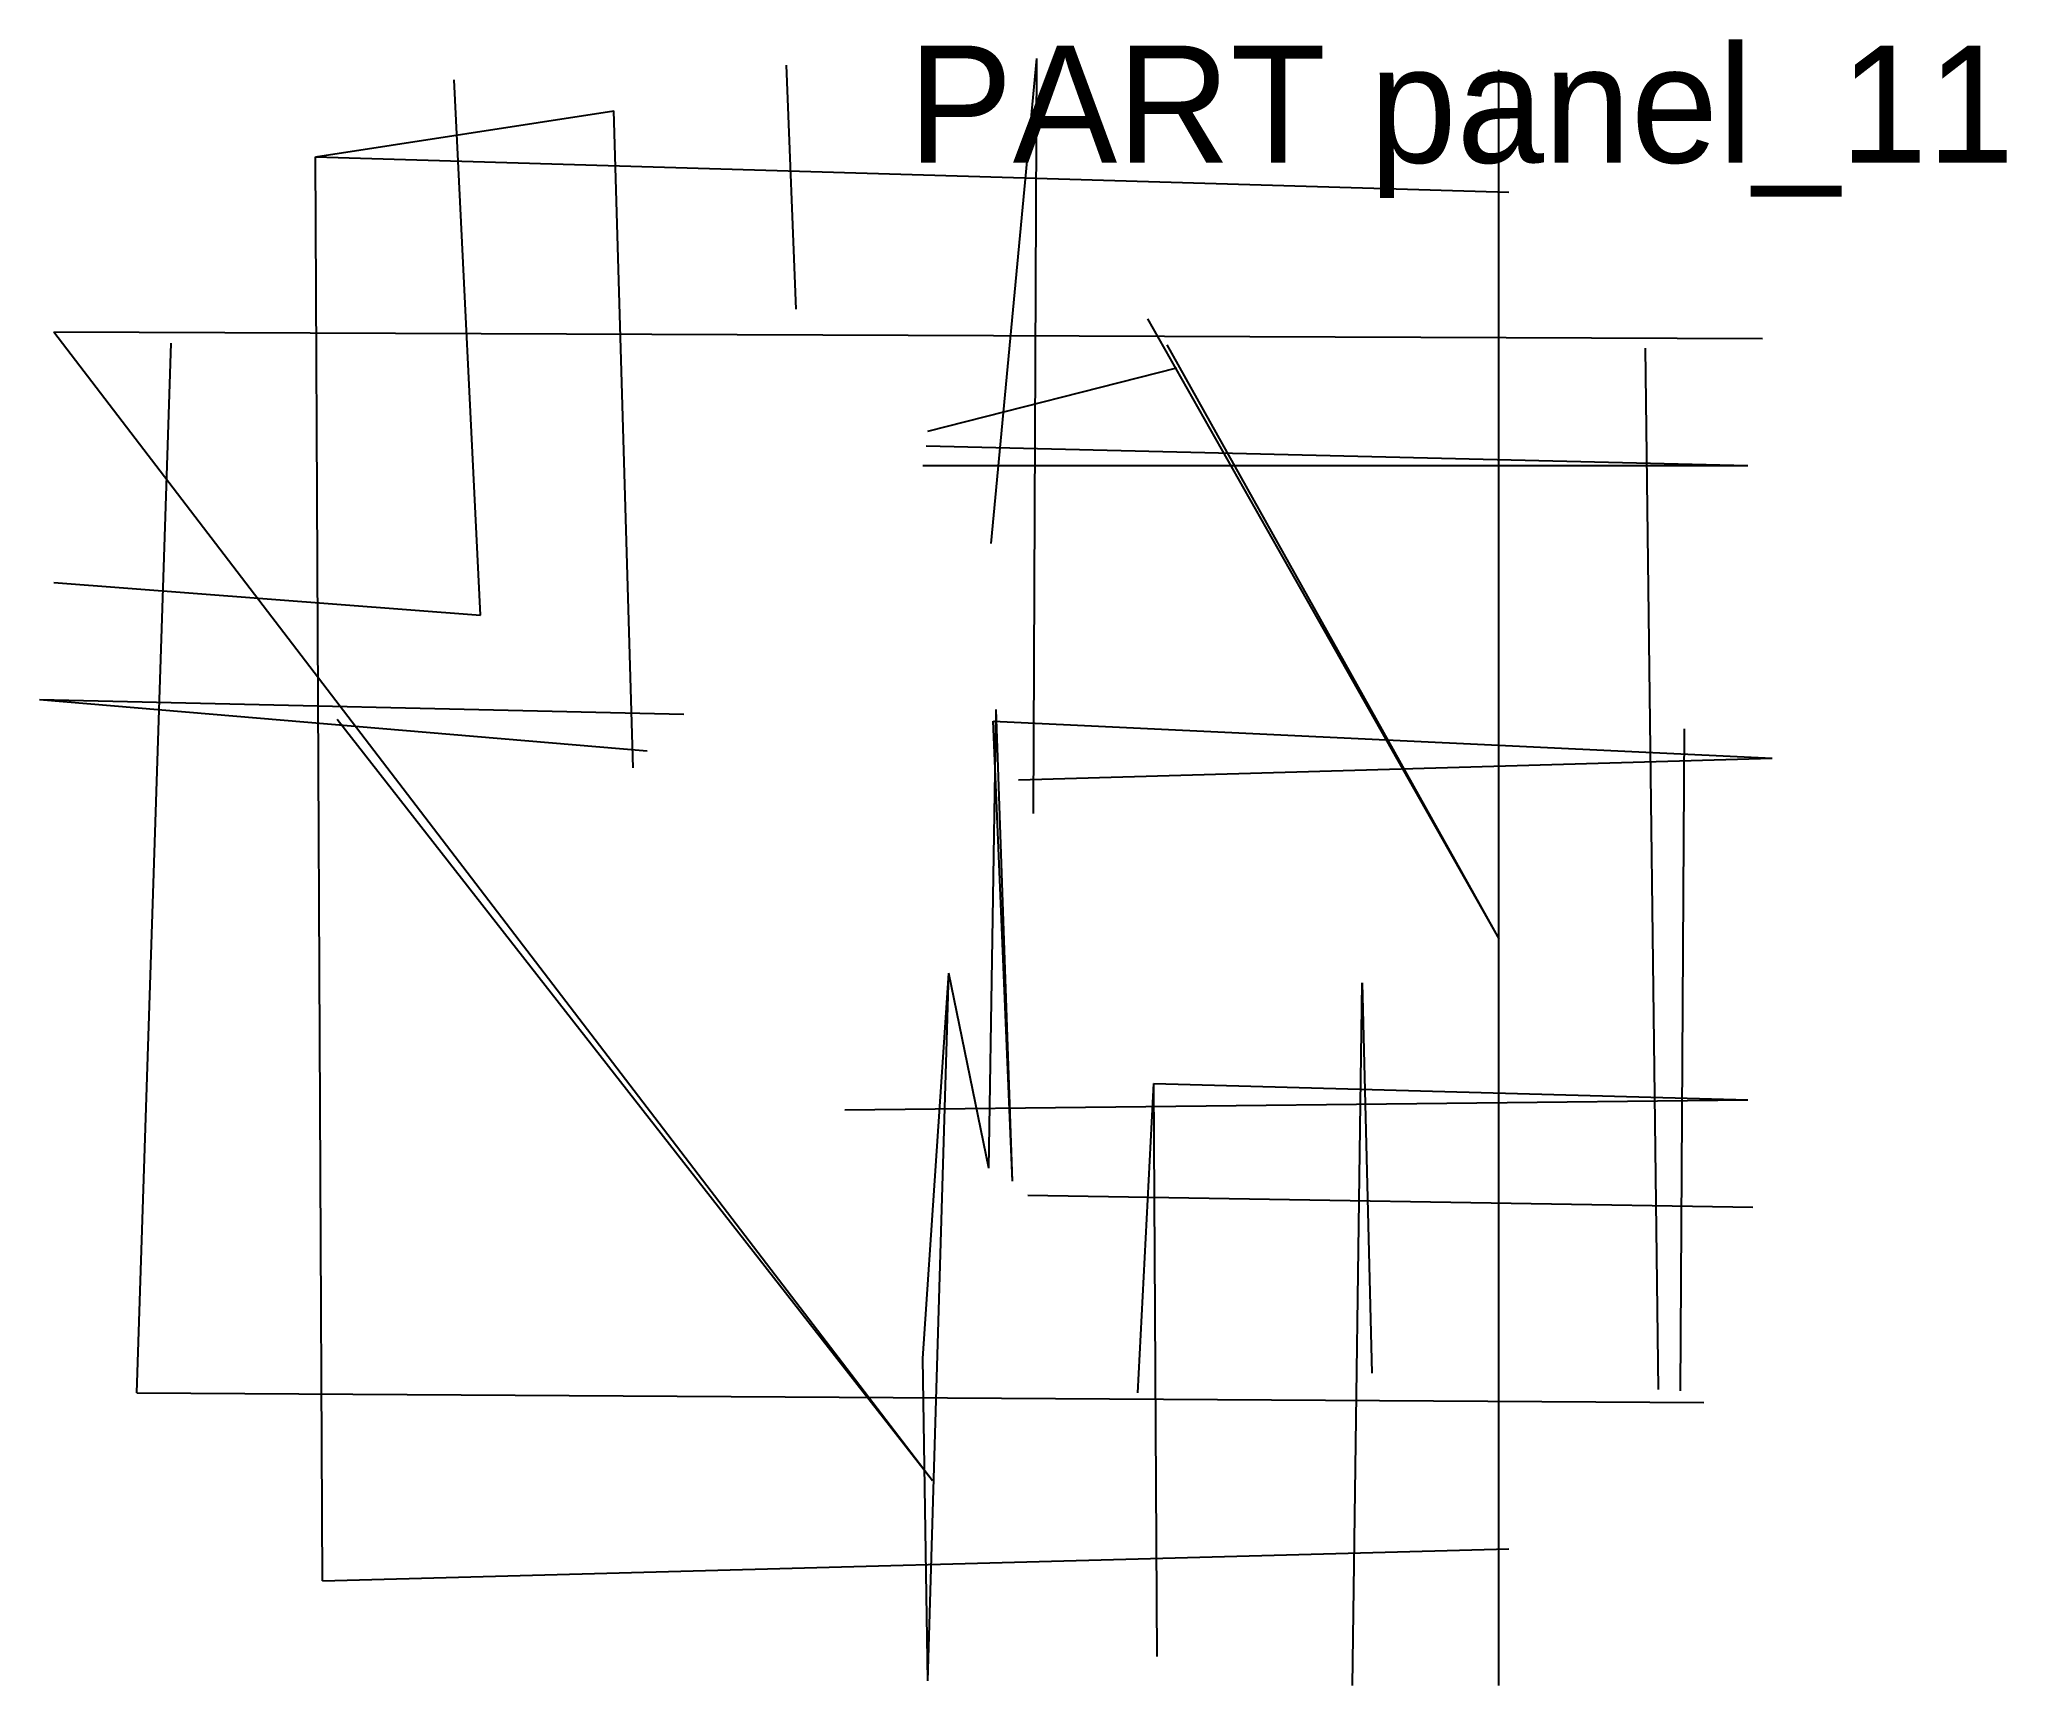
# Model space of a CAD drawing. Header units: millimetres. Extents: x 2 to 203, y 1 to 170.
import ezdxf

# ---------------------------------------------------------------- set-up
doc = ezdxf.new("R2010")
doc.units = ezdxf.units.MM
doc.layers.add('ANNOTATIONS', color=3, linetype='Continuous')
doc.layers.add('GEOMETRY', color=7, linetype='Continuous')

msp = doc.modelspace()

# ---------------------------------------------------------------- linework, layer by layer
at = {"layer": 'GEOMETRY'}
for p, q in [((99, 118), (103.67, 167.67)), ((103.33, 90.33), (103.67, 167.67)), ((103.33, 90.33), (103.67, 167.67)), ((46.67, 110.67), (44, 165.5)), ((46.67, 110.67), (44, 165.5)), ((78, 167), (79, 142)), ((151, 1), (151, 166.5)), ((151, 1), (151, 166.5)), ((29.8, 157.6), (60.33, 162.33)), ((62.33, 95), (60.33, 162.33)), ((62.33, 95), (60.33, 162.33)), ((30.5, 11.75), (29.8, 157.6)), ((29.8, 157.6), (152, 154)), ((29.8, 157.6), (152, 154)), ((30.5, 11.75), (29.8, 157.6)), ((3, 139.67), (178, 139)), ((3, 139.67), (178, 139)), ((3, 139.67), (93, 22)), ((115, 141), (151, 77.5)), ((11.5, 31), (15, 138.5)), ((11.5, 31), (15, 138.5)), ((117, 138.33), (151, 77.5)), ((167.33, 31.33), (166, 138)), ((167.33, 31.33), (166, 138)), ((92.5, 129.5), (118, 136)), ((92.33, 128), (176.5, 126)), ((92, 126), (176.5, 126)), ((3, 114), (46.67, 110.67)), ((1.5, 102), (67.5, 100.5)), ((1.5, 102), (63.75, 96.75)), ((98.75, 54), (99.5, 101)), ((101.17, 52.67), (99.5, 101)), ((32, 100), (93, 22)), ((99.2, 99.8), (179, 96)), ((101.17, 52.67), (99.2, 99.8)), ((169.6, 31.2), (170, 99)), ((101.8, 93.8), (179, 96)), ((92, 34.5), (94.67, 74)), ((92.5, 1.5), (94.67, 74)), ((98.75, 54), (94.67, 74)), ((136, 1), (137, 73)), ((137, 73), (138, 33)), ((114, 31), (115.67, 62.67)), ((115.67, 62.67), (176.5, 61)), ((116, 4), (115.67, 62.67)), ((84, 60), (176.5, 61)), ((102.75, 51.25), (177, 50)), ((102.75, 51.25), (177, 50)), ((92.5, 1.5), (92, 34.5)), ((11.5, 31), (172, 30)), ((11.5, 31), (172, 30)), ((30.5, 11.75), (152, 15)), ((30.5, 11.75), (152, 15))]:
    msp.add_line(p, q, dxfattribs=at)

# ---------------------------------------------------------------- texts
at = {"layer": 'ANNOTATIONS'}
msp.add_text('PART panel_11', height=12, dxfattribs=at).set_placement((90.5, 157))

doc.saveas('drawing.dxf')
